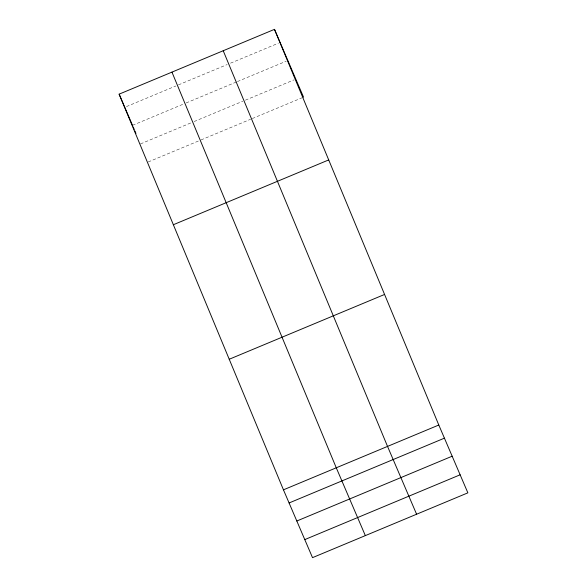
<?xml version="1.0" encoding="UTF-8"?>
<svg xmlns="http://www.w3.org/2000/svg" width="587" height="587" viewBox="0 0 587 587"><rect width="100%" height="100%" fill="white"/><g stroke="black" fill="none" stroke-linecap="round" stroke-linejoin="round"><path stroke-width="0.44" stroke-dasharray="2.94 2.2" d="M126.44 106.592L175.902 85.959M178.419 84.902L227.162 64.57M230.522 63.169L278.429 43.189M132.501 125.339L184.479 103.65M186.16 102.952L236.583 81.916M237.419 81.564L286.163 61.231M140.469 143.932L191.611 122.595M194.128 121.546L242.871 101.213M245.388 100.164L294.131 79.825M148.203 161.975L198.509 140.99M201.018 139.941L250.605 119.256M252.285 118.559L303.545 97.171"/><path stroke-width="0.88" d="M274.481 29.35L438.797 425.025L467.868 492.845L312.519 557.65L283.455 489.829L119.132 94.155L274.481 29.35L303.545 97.171M173.363 224.726L328.705 159.921M229.231 359.251L384.573 294.454M283.455 489.829L438.797 425.025M289.083 502.964L444.425 438.159M296.817 521.007L452.159 456.209M304.785 539.6L460.127 474.802M416.601 514.234L387.53 446.406L223.214 50.731M365.341 535.615L336.27 467.795L171.954 72.12M119.132 94.155L132.501 125.339M133.19 126.953L134.232 129.375M134.922 130.996L135.964 133.418"/></g></svg>
